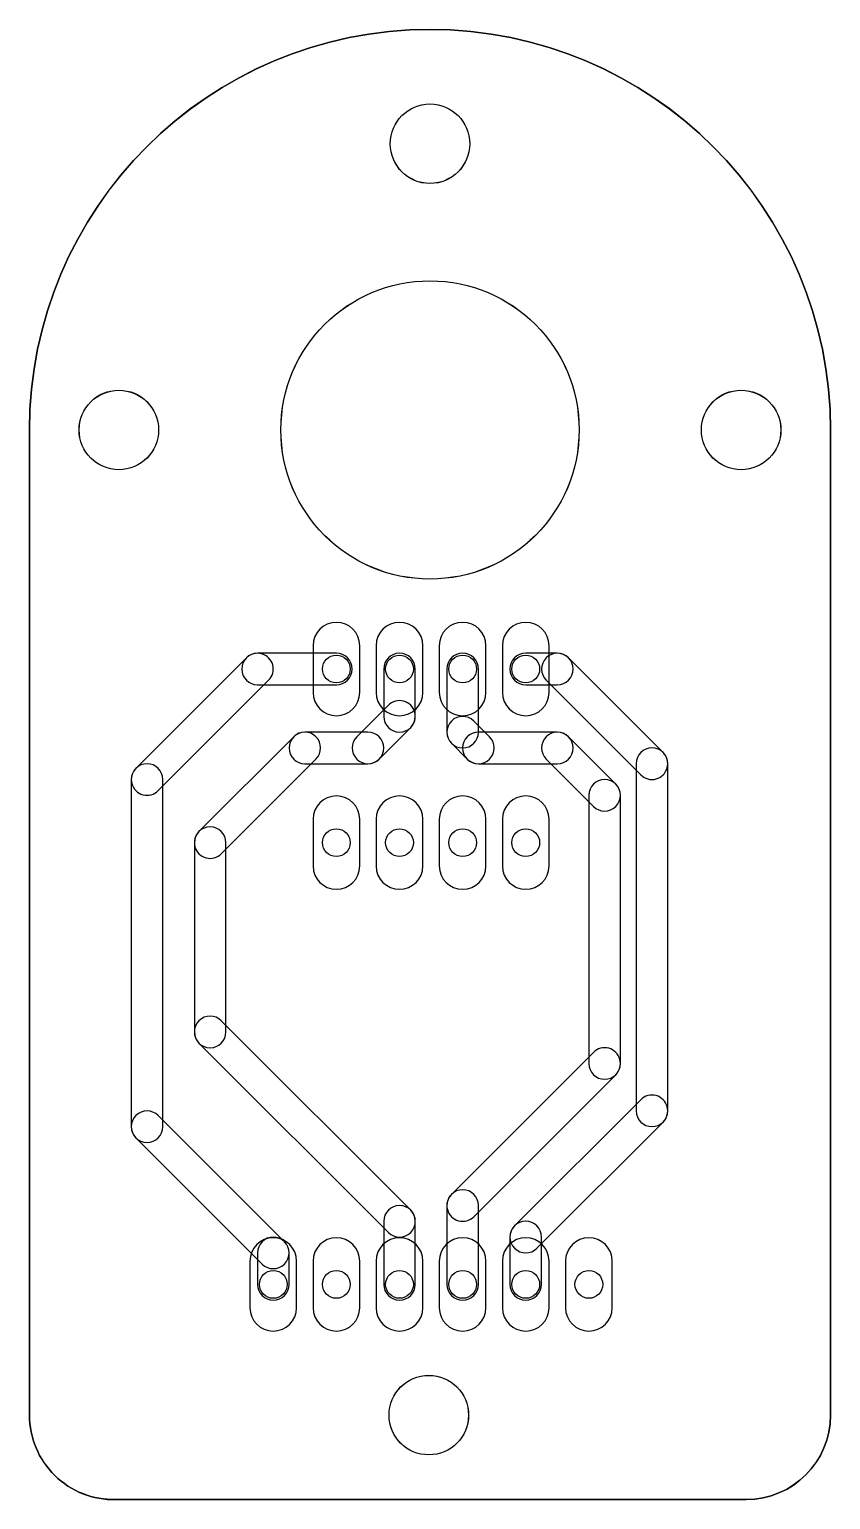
# Model space of a CAD drawing. Extents: x 83.5 to 115.8, y 23.7 to 82.9.
import ezdxf

# ---------------------------------------------------------------- set-up
doc = ezdxf.new("R2010")
doc.units = 0
for name, color, linetype in [('16', 132, 'CONTINUOUS'), ('17', 110, 'CONTINUOUS'), ('20', 31, 'CONTINUOUS'), ('44', 253, 'CONTINUOUS')]:
    doc.layers.add(name, color=color, linetype=linetype)

# ---------------------------------------------------------------- blocks, each defined once
blk = doc.blocks.new('LONGP100')
blk.add_lwpolyline([(-0.5, -0.5), (0.5, -0.5, 1), (0.5, 0.5), (-0.5, 0.5, 1)], format="xyb", close=True)

msp = doc.modelspace()

# ---------------------------------------------------------------- linework, layer by layer
at = {"layer": '16'}
for points in [[(88.714, 52.256), (93.159, 56.701, 1), (92.261, 57.599), (87.816, 53.154, 1)], [(92.71, 56.515), (95.885, 56.515, 1), (95.885, 57.785), (92.71, 57.785, 1)], [(99.06, 55.245), (99.06, 57.15, 1), (97.79, 57.15), (97.79, 55.245, 1)], [(101.6, 54.61), (101.6, 57.15, 1), (100.33, 57.15), (100.33, 54.61, 1)], [(104.775, 57.785), (103.505, 57.785, 1), (103.505, 56.515), (104.775, 56.515, 1)], [(109.034, 53.789), (105.224, 57.599, 1), (104.326, 56.701), (108.136, 52.891, 1)], [(97.604, 53.526), (98.874, 54.796, 1), (97.976, 55.694), (96.706, 54.424, 1)], [(102.049, 54.424), (101.414, 55.059, 1), (100.516, 54.161), (101.151, 53.526, 1)], [(91.254, 49.716), (95.064, 53.526, 1), (94.166, 54.424), (90.356, 50.614, 1)], [(94.615, 53.34), (97.155, 53.34, 1), (97.155, 54.61), (94.615, 54.61, 1)], [(104.775, 54.61), (101.6, 54.61, 1), (101.6, 53.34), (104.775, 53.34, 1)], [(107.129, 52.519), (105.224, 54.424, 1), (104.326, 53.526), (106.231, 51.621, 1)], [(109.22, 39.37), (109.22, 53.34, 1), (107.95, 53.34), (107.95, 39.37, 1)], [(88.9, 38.735), (88.9, 52.705, 1), (87.63, 52.705), (87.63, 38.735, 1)], [(107.315, 41.275), (107.315, 52.07, 1), (106.045, 52.07), (106.045, 41.275, 1)], [(91.44, 42.545), (91.44, 50.165, 1), (90.17, 50.165), (90.17, 42.545, 1)], [(98.874, 35.374), (91.254, 42.994, 1), (90.356, 42.096), (97.976, 34.476, 1)], [(101.414, 35.111), (107.129, 40.826, 1), (106.231, 41.724), (100.516, 36.009, 1)], [(103.954, 33.841), (109.034, 38.921, 1), (108.136, 39.819), (103.056, 34.739, 1)], [(93.794, 34.104), (88.714, 39.184, 1), (87.816, 38.286), (92.896, 33.206, 1)], [(101.6, 32.385), (101.6, 35.56, 1), (100.33, 35.56), (100.33, 32.385, 1)], [(99.06, 32.385), (99.06, 34.925, 1), (97.79, 34.925), (97.79, 32.385, 1)], [(104.14, 32.385), (104.14, 34.29, 1), (102.87, 34.29), (102.87, 32.385, 1)], [(93.98, 32.385), (93.98, 33.655, 1), (92.71, 33.655), (92.71, 32.385, 1)]]:
    msp.add_lwpolyline(points, format="xyb", close=True, dxfattribs=at)
at = {"layer": '20'}
for points in [[(115.7714, 66.7717, 1), (115.7724, 66.7717, 1), (83.5314, 66.7717, 1), (83.5324, 66.7717, -1)], [(83.5314, 66.7717), (83.5314, 27.1255, 1), (83.5324, 27.1255), (83.5324, 66.7717, 1)], [(115.7724, 27.1255), (115.7724, 66.7717, 1), (115.7714, 66.7717), (115.7714, 27.1255, 1)], [(83.5324, 27.1255, 1), (83.5314, 27.1255, 0.4205), (87.005, 23.7257, 1), (87.005, 23.7267, -0.4205)], [(112.3718, 23.726, 1), (112.3718, 23.725, 0.4142), (115.7724, 27.1255, 1), (115.7714, 27.1255, -0.4142)], [(87.005, 23.7257), (112.3718, 23.725, 1), (112.3718, 23.726), (87.005, 23.7267, 1)]]:
    msp.add_lwpolyline(points, format="xyb", close=True, dxfattribs=at)
for centre, radius in [((99.6519, 78.2917), 1.6005), ((99.6519, 78.2917), 1.5995), ((99.6519, 66.7717), 6.0005), ((99.6519, 66.7717), 5.9995), ((87.1319, 66.7717), 1.6005), ((87.1319, 66.7717), 1.5995), ((112.1719, 66.7717), 1.6005), ((112.1719, 66.7717), 1.5995), ((99.6027, 27.1258), 1.6005), ((99.6027, 27.1258), 1.5995)]:
    msp.add_circle(centre, radius, dxfattribs=at)
at = {"layer": '44'}
for centre in [(95.885, 57.15), (98.425, 57.15), (100.965, 57.15), (103.505, 57.15), (95.885, 50.165), (98.425, 50.165), (100.965, 50.165), (103.505, 50.165), (93.345, 32.385), (95.885, 32.385), (98.425, 32.385), (100.965, 32.385), (103.505, 32.385), (106.045, 32.385)]:
    msp.add_circle(centre, 0.5588, dxfattribs=at)

# ---------------------------------------------------------------- block references
at = {"layer": '17', "xscale": 1.8796, "yscale": 1.8796}
for p, rotation in [((95.885, 57.15), 270), ((98.425, 57.15), 270), ((100.965, 57.15), 270), ((103.505, 57.15), 270), ((95.885, 50.165), 270), ((98.425, 50.165), 270), ((100.965, 50.165), 270), ((103.505, 50.165), 270), ((93.345, 32.385), 90), ((95.885, 32.385), 90), ((98.425, 32.385), 90), ((100.965, 32.385), 90), ((103.505, 32.385), 90), ((106.045, 32.385), 90)]:
    msp.add_blockref('LONGP100', p, dxfattribs=dict(at, rotation=rotation))

doc.saveas('drawing.dxf')
